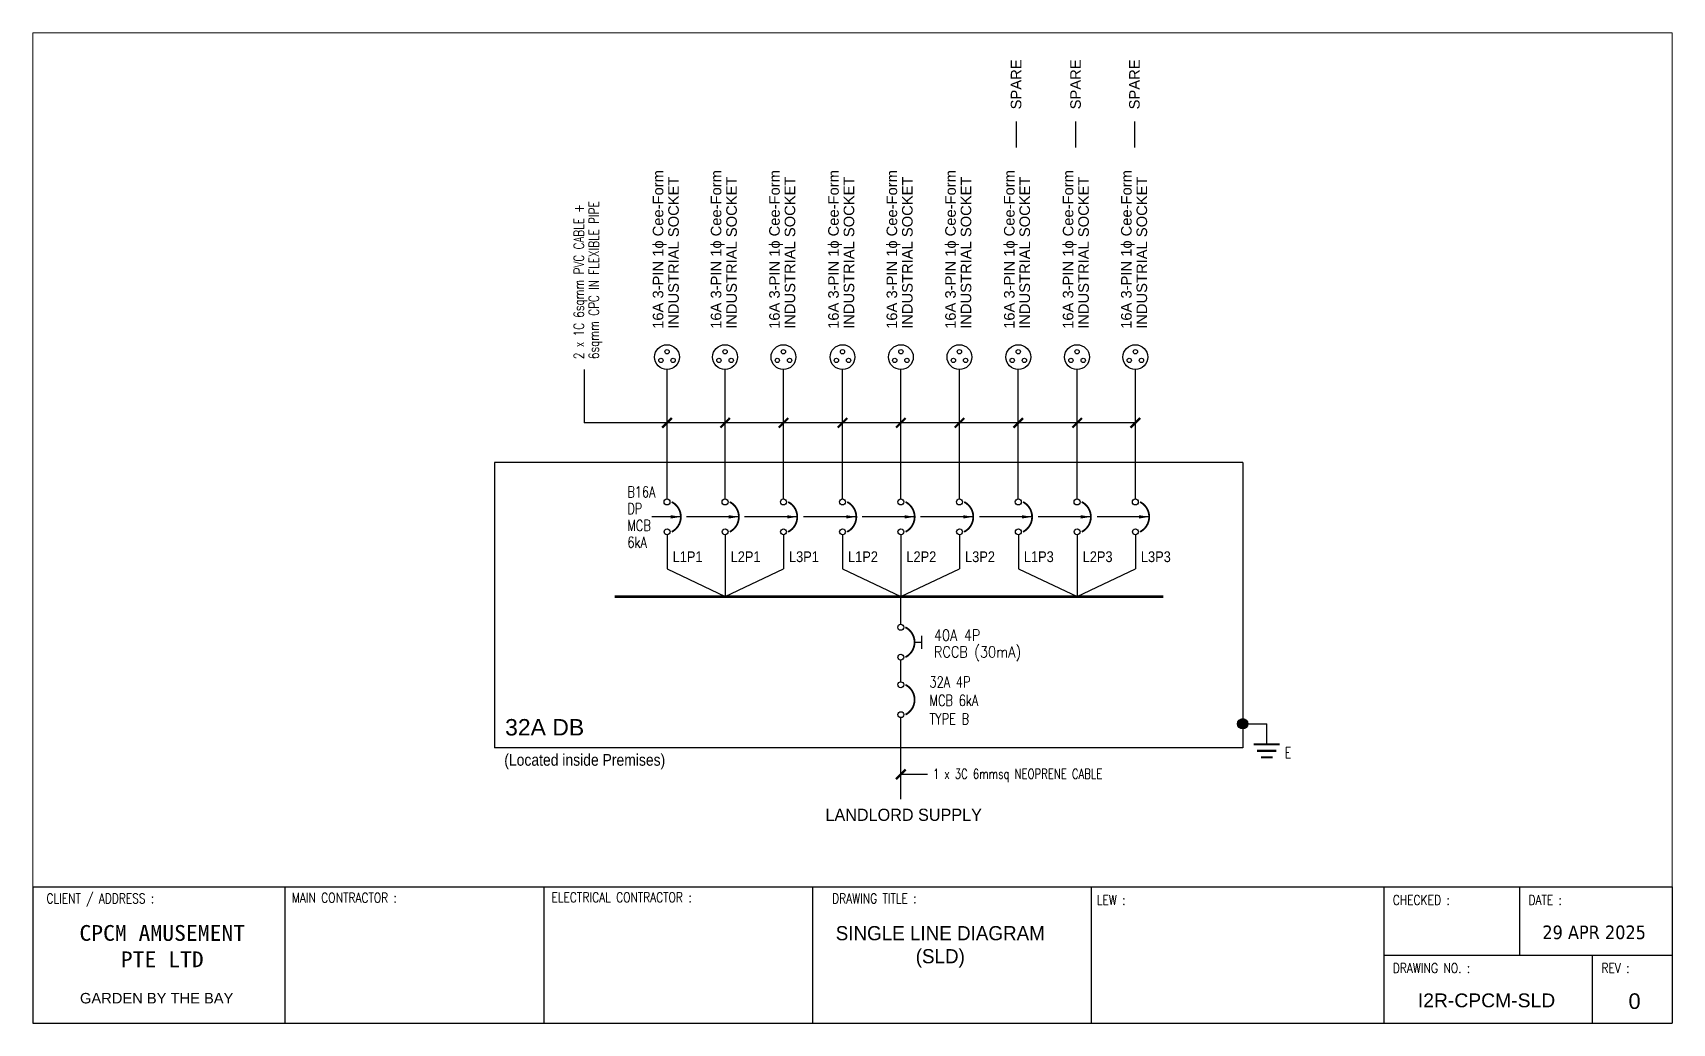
# Paper-space layout 'SLD' of a CAD drawing. Header units: millimetres. Extents: x 1 to 278, y 1 to 168.
# The model-space entities are those that its viewports show. They can reach past a viewport. Long polylines and large blocks are cut down to what shows.
import ezdxf
from ezdxf.lldxf.tags import DXFTag

# ---------------------------------------------------------------- set-up
doc = ezdxf.new("R2010")
doc.units = ezdxf.units.MM
for name, color, linetype in [('E-SLD-DB-TXT', 3, 'Continuous'), ('E-SLD-FRAME', 8, 'Continuous'), ('E-SLD-LEGENDF', 2, 'Continuous'), ('SLD', 2, 'Continuous'), ('SLD-LINE', 7, 'Continuous'), ('SLD-TXT', 7, 'Continuous'), ('T&D', 3, 'Continuous'), ('TXT', 7, 'Continuous')]:
    doc.layers.add(name, color=color, linetype=linetype)
doc.styles.add('A', font='arial.ttf')
doc.styles.add('ARIAL', font='arial.ttf', dxfattribs={"width": 0.95})
doc.styles.add('SIMPLEX', font='simplex.shx', dxfattribs={"width": 0.75})
doc.styles.add('SLD-TXT', font='romans.shx', dxfattribs={"width": 0.75})
doc.styles.get("Standard").update_dxf_attribs({"font": 'arial.ttf'})
doc.styles.add('TAHOMA', font='tahoma.ttf', dxfattribs={"width": 0.9})
tags = doc.linetypes.add('CENTER', pattern=[2, 1.25, -0.25, 0.25, -0.25]).pattern_tags.tags
tags[10:11] = [DXFTag(74, 4), DXFTag(75, 0), DXFTag(340, '0'), DXFTag(46, 1.0), DXFTag(50, 0.0), DXFTag(44, 0.0), DXFTag(45, 0.0)]
tags[8:9] = [DXFTag(74, 4), DXFTag(75, 0), DXFTag(340, '0'), DXFTag(46, 1.0), DXFTag(50, 0.0), DXFTag(44, 0.0), DXFTag(45, 0.0)]
tags[6:7] = [DXFTag(74, 4), DXFTag(75, 0), DXFTag(340, '0'), DXFTag(46, 1.0), DXFTag(50, 0.0), DXFTag(44, 0.0), DXFTag(45, 0.0)]
tags[4:5] = [DXFTag(74, 4), DXFTag(75, 0), DXFTag(340, '0'), DXFTag(46, 1.0), DXFTag(50, 0.0), DXFTag(44, 0.0), DXFTag(45, 0.0)]
doc.dimstyles.new('1-100', dxfattribs={"dimtxt": 100, "dimasz": 100, "dimexe": 25, "dimexo": 10, "dimgap": 25, "dimtad": 1, "dimdec": 0, "dimzin": 0, "dimdsep": 46, "dimtxsty": 'SIMPLEX', "dimcen": 0, "dimclrd": 7, "dimclre": 7, "dimclrt": 7, "dimadec": 0, "dimazin": 0, "dimtfac": 1, "dimtdec": 0, "dimtofl": 0, "dimtmove": 1, "dimatfit": 0, "dimfxl": 1, "dimtolj": 1, "dimtzin": 0, "dimarcsym": 2})

# ---------------------------------------------------------------- blocks, each defined once
blk = doc.blocks.new('MCCB')
at = {"color": 3}
for centre in [(-1, 548), (0, 49)]:
    blk.add_circle(centre, 49.5, dxfattribs=at)
at = {"layer": 'E-SLD-LEGENDF', "const_width": 30}
blk.add_lwpolyline([(77, 49, 0.611384), (77, 548)], format="xyb", dxfattribs=at)
blk = doc.blocks.new('RCCB')
at = {"color": 3}
for centre in [(-1, 548), (0, 49)]:
    blk.add_circle(centre, 49.5, dxfattribs=at)
at = {"layer": 'E-SLD-LEGENDF', "linetype": 'ByBlock'}
blk.add_line((230, 299), (350, 299), dxfattribs=at)
at = {"layer": 'E-SLD-LEGENDF'}
blk.add_line((350, 190), (350, 408), dxfattribs=at)
at = {"layer": 'E-SLD-LEGENDF', "const_width": 30}
blk.add_lwpolyline([(77, 49, 0.611384), (77, 548)], format="xyb", dxfattribs=at)
blk = doc.blocks.new('3P SOCKET')
at = {"color": 4}
blk.add_circle((0, 294), 294, dxfattribs=at)
at = {"layer": 'T&D', "color": 2}
for centre in [(0, 423), (-145, 217), (145, 217)]:
    blk.add_circle(centre, 51.2, dxfattribs=at)

msp = doc.modelspace()

# ---------------------------------------------------------------- hatches: boundary and pattern name
at = {"layer": 'E-SLD-LEGENDF'}
h = msp.add_hatch(color=256, dxfattribs=at)
h.dxf.hatch_style = 1
edge = h.paths.add_edge_path()
edge.add_arc((19372, 3292), 109, 0, 360)

# ---------------------------------------------------------------- linework, layer by layer
for p, q in [((14548, 15581), (14548, 16136)), ((15816, 15581), (15816, 16136)), ((17071, 15581), (17071, 16136)), ((7100, 6596), (8339, 6004)), ((8339, 6004), (9582, 6596)), ((10841, 6596), (12082, 6004)), ((12082, 6004), (13335, 6596)), ((14589, 6596), (15846, 6004)), ((15846, 6004), (17085, 6596))]:
    msp.add_line(p, q)
at = {"layer": 'E-SLD-FRAME', "color": 7, "linetype": 'CENTER', "ltscale": 1.5}
for p, q in [((19372, 8866), (3421, 8866)), ((3421, 8866), (3421, 2778)), ((19372, 8866), (19372, 2778)), ((19372, 2778), (3421, 2778))]:
    msp.add_line(p, q, dxfattribs=at)
at = {"layer": 'E-SLD-LEGENDF'}
for p in [(19372, 3292), (19885, 2853)]:
    msp.add_line(p, (19885, 3292), dxfattribs=at)
at = {"layer": 'E-SLD-LEGENDF', "color": 3}
for points, const_width in [([(19608, 2853), (20161, 2853)], 46.2), ([(19677, 2714), (20092, 2714)], 46.2), ([(19760, 2576), (20009, 2576)], 41.5)]:
    msp.add_lwpolyline(points, dxfattribs=dict(at, const_width=const_width))
at = {"layer": 'E-SLD-LEGENDF'}
msp.add_circle((19372, 3292), 109, dxfattribs=at)
at = {"layer": 'SLD', "color": 7}
for p in [(5333, 10846), (17084, 9709)]:
    msp.add_line(p, (5333, 9709), dxfattribs=at)
at = {"layer": 'SLD', "const_width": 56.8}
msp.add_lwpolyline([(5980, 6004), (17679, 6004)], dxfattribs=at)
at = {"layer": 'SLD-LINE', "linetype": 'ByBlock'}
for p, q in [((7099, 8086), (7099, 10846)), ((8336, 8086), (8336, 10846)), ((9581, 8086), (9581, 10846)), ((10840, 8086), (10840, 10846)), ((12084, 8086), (12084, 10846)), ((13334, 8086), (13334, 10846)), ((14588, 8086), (14588, 10846)), ((15841, 8086), (15841, 10846)), ((17084, 8086), (17084, 10846)), ((7100, 7322), (7100, 6596)), ((8337, 7322), (8339, 6004)), ((9582, 7322), (9582, 6596)), ((10841, 7322), (10841, 6596)), ((12085, 7322), (12082, 6004)), ((13335, 7322), (13335, 6596)), ((14589, 7322), (14589, 6596)), ((15842, 7322), (15846, 6004)), ((17085, 7322), (17085, 6596)), ((12082, 5413), (12082, 6004)), ((12083, 4187), (12083, 4649))]:
    msp.add_line(p, q, dxfattribs=at)
at = {"layer": 'SLD-LINE'}
msp.add_line((12084, 1686), (12084, 3423), dxfattribs=at)
at = {"layer": 'SLD-TXT'}
msp.add_line((12653, 2212), (12084, 2212), dxfattribs=at)
at = {"layer": 'SLD-TXT', "const_width": 47.9}
for points in [[(6997, 9607), (7201, 9811)], [(8235, 9607), (8438, 9811)], [(9479, 9607), (9683, 9811)], [(10738, 9607), (10941, 9811)], [(11982, 9607), (12186, 9811)], [(13233, 9607), (13436, 9811)], [(14486, 9607), (14689, 9811)], [(15740, 9607), (15943, 9811)], [(16982, 9607), (17185, 9811)], [(11982, 2110), (12186, 2314)]]:
    msp.add_lwpolyline(points, dxfattribs=at)

# ---------------------------------------------------------------- block references
at = {"layer": 'E-SLD-LEGENDF', "linetype": 'ByBlock', "xscale": 1.277777777777777, "yscale": 1.277777777777777, "zscale": 1.277777777777777}
msp.add_blockref('RCCB', (12083, 4649), dxfattribs=at)
at = {"layer": 'SLD', "xscale": 0.9, "yscale": 0.9, "zscale": 0.9}
for p in [(7099, 10846), (8336, 10846), (9581, 10846), (10840, 10846), (12084, 10846), (13334, 10846), (14588, 10846), (15841, 10846), (17084, 10846)]:
    msp.add_blockref('3P SOCKET', p, dxfattribs=at)
at = {"layer": 'SLD', "lineweight": -3, "xscale": 1.277777777777777, "yscale": 1.277777777777777, "zscale": 1.277777777777777}
for p in [(7100, 7322), (8337, 7322), (9582, 7322), (10841, 7322), (12085, 7322), (13335, 7322), (14589, 7322), (15842, 7322), (17085, 7322), (12084, 3423)]:
    msp.add_blockref('MCCB', p, dxfattribs=at)

# ---------------------------------------------------------------- texts
at = {"color": 30, "linetype": 'ByBlock', "lineweight": 40, "char_height": 225, "width": 8691.07, "attachment_point": 1, "rotation": 90, "line_spacing_factor": 0.87907, "style": 'ARIAL'}
for s, insert in [('{\\W1;\\C7;SPARE}', (14428, 16395)), ('{\\W1;\\C7;SPARE}', (15696, 16395)), ('{\\W1;\\C7;SPARE}', (16951, 16395)), ('{\\W1;\\C7;16A 3-PIN 1ɸ Cee-Form\\PINDUSTRIAL SOCKET }', (6795, 11714)), ('{\\W1;\\C7;16A 3-PIN 1ɸ Cee-Form\\PINDUSTRIAL SOCKET }', (8032, 11714)), ('{\\W1;\\C7;16A 3-PIN 1ɸ Cee-Form\\PINDUSTRIAL SOCKET }', (9277, 11714)), ('{\\W1;\\C7;16A 3-PIN 1ɸ Cee-Form\\PINDUSTRIAL SOCKET }', (10535, 11714)), ('{\\W1;\\C7;16A 3-PIN 1ɸ Cee-Form\\PINDUSTRIAL SOCKET }', (11780, 11714)), ('{\\W1;\\C7;16A 3-PIN 1ɸ Cee-Form\\PINDUSTRIAL SOCKET }', (13030, 11714)), ('{\\W1;\\C7;16A 3-PIN 1ɸ Cee-Form\\PINDUSTRIAL SOCKET }', (14283, 11714)), ('{\\W1;\\C7;16A 3-PIN 1ɸ Cee-Form\\PINDUSTRIAL SOCKET }', (15537, 11714)), ('{\\W1;\\C7;16A 3-PIN 1ɸ Cee-Form\\PINDUSTRIAL SOCKET }', (16779, 11714))]:
    msp.add_mtext(s, dxfattribs=dict(at, insert=insert))
at = {"insert": (10476, 1480), "char_height": 260, "width": 6189.25, "attachment_point": 1}
msp.add_mtext('{\\W0.95;LANDLORD SUPPLY}', dxfattribs=at)
at = {"layer": 'E-SLD-DB-TXT', "style": 'A'}
msp.add_text('32A DB', height=350, dxfattribs=at).set_placement((3647, 3042))
at = {"layer": 'E-SLD-DB-TXT', "color": 2, "style": 'A', "width": 0.85}
msp.add_text('(Located inside Premises)', height=250, dxfattribs=at).set_placement((3629, 2396))
at = {"layer": 'SLD-TXT', "style": 'ARIAL', "width": 0.85}
for s, p in [('L1P1', (7218, 6739)), ('L2P1', (8455, 6739)), ('L3P1', (9699, 6739)), ('L1P2', (10958, 6739)), ('L2P2', (12202, 6739)), ('L3P2', (13453, 6739)), ('L1P3', (14706, 6739)), ('L2P3', (15960, 6739)), ('L3P3', (17202, 6739))]:
    msp.add_text(s, height=230, dxfattribs=at).set_placement(p)
at = {"layer": 'SLD-TXT', "insert": (5109, 11069), "char_height": 217.7, "width": 7567.8, "attachment_point": 1, "rotation": 90, "line_spacing_factor": 0.880435, "style": 'SLD-TXT'}
msp.add_mtext('2 x 1C 6sqmm PVC CABLE + \\P6sqmm CPC IN FLEXIBLE PIPE', dxfattribs=at)
at = {"layer": 'SLD-TXT', "width": 2989.98, "attachment_point": 1, "line_spacing_factor": 0.908108, "style": 'SLD-TXT'}
for s, insert, char_height in [('B16A\\PDP\\PMCB\\P6kA', (6252, 8355), 236.4), ('{\\W0.85;40A 4P \\PRCCB (30mA)}', (12789, 5299), 236.39), ('{\\W0.75;E}', (20265, 2794), 236.4)]:
    msp.add_mtext(s, dxfattribs=dict(at, insert=insert, char_height=char_height))
at = {"layer": 'SLD-TXT', "insert": (12695, 4302), "char_height": 236.4, "width": 2989.98, "attachment_point": 1, "style": 'SLD-TXT'}
msp.add_mtext('32A 4P\\PMCB 6kA\\PTYPE B', dxfattribs=at)
at = {"layer": 'SLD-TXT', "color": 7, "insert": (12768, 2328), "char_height": 210, "width": 8010.96, "attachment_point": 1, "style": 'SLD-TXT'}
msp.add_mtext('1 x 3C 6mmsq NEOPRENE CABLE', dxfattribs=at)

# ---------------------------------------------------------------- leaders
at = {"layer": 'SLD'}
for points in [[(7394, 7704), (6775, 7705)], [(8631, 7704), (7513, 7705)], [(9876, 7704), (8747, 7705)], [(11134, 7704), (10007, 7705)], [(12379, 7704), (11260, 7705)], [(13629, 7704), (12502, 7705)], [(14882, 7704), (13762, 7705)], [(16136, 7704), (15015, 7705)], [(17378, 7704), (16268, 7705)]]:
    msp.add_leader(points, dimstyle='1-100', override={"dimasz": 215}, dxfattribs=at)

psp = doc.layouts.new('SLD')

# ---------------------------------------------------------------- linework, layer by layer
at = {"color": 7}
for p, q in [((0.55, 23.76), (277.86, 23.76)), ((0.55, 23.76), (0.55, 0.69)), ((43.2, 23.76), (43.2, 0.69)), ((87.01, 23.76), (87.01, 0.69)), ((132.43, 23.76), (132.43, 0.69)), ((179.56, 23.76), (179.56, 0.69)), ((229.06, 23.76), (229.06, 0.69)), ((252.01, 23.76), (252.01, 12.23)), ((277.86, 23.76), (277.86, 0.69)), ((264.33, 12.23), (264.33, 0.69)), ((0.55, 0.69), (277.86, 0.69))]:
    psp.add_line(p, q, dxfattribs=at)
at = {"layer": 'TXT', "color": 7}
psp.add_line((229.06, 12.23), (277.86, 12.23), dxfattribs=at)

# ---------------------------------------------------------------- texts
at = {"color": 7, "insert": (8.53, 5.82), "char_height": 1.7782, "attachment_point": 1}
psp.add_mtext_dynamic_manual_height_columns('GARDEN BY THE BAY', width=29.6546, gutter_width=8.89, heights=[0], dxfattribs=at)
at = {"layer": 'TXT', "color": 7, "style": 'SIMPLEX', "width": 0.8}
for s, height, p in [('CLIENT / ADDRESS :', 1.6479, (2.85, 20.98)), ('MAIN CONTRACTOR :', 1.65, (44.37, 21.1)), ('ELECTRICAL CONTRACTOR :', 1.65, (88.3, 21.18)), ('DRAWING TITLE :', 1.6479, (135.74, 20.98)), ('LEW :', 1.648, (180.55, 20.73)), ('CHECKED :', 1.648, (230.62, 20.73)), ('DATE :', 1.648, (253.57, 20.73)), ('DRAWING NO. :', 1.6479, (230.62, 9.2)), ('REV :', 1.648, (265.88, 9.2))]:
    psp.add_text(s, height=height, dxfattribs=at).set_placement(p)
at = {"layer": 'TXT', "color": 7}
for s, height, style, p in [('29 APR 2025', 2.307, 'TAHOMA', (255.9, 14.92)), ('I2R-CPCM-SLD', 2.3386, 'ARIAL', (234.84, 3.39)), ('0', 2.64, 'ARIAL', (270.47, 3.11))]:
    psp.add_text(s, height=height, dxfattribs=dict(at, style=style)).set_placement(p)
at = {"layer": 'TXT', "color": 7, "insert": (6.59, 17.31), "char_height": 2.6761, "width": 31.7105, "attachment_point": 1, "style": 'ARIAL'}
psp.add_mtext('\\pxqc;{\\fSimSun|b0|i0|c0|p2;\\W1.1;CPCM AMUSEMENT PTE LTD}', dxfattribs=at)
at = {"layer": 'TXT', "color": 7, "insert": (129.74, 17.13), "char_height": 2.3987, "width": 48.6279, "attachment_point": 1, "line_spacing_factor": 0.975, "style": 'ARIAL'}
psp.add_mtext('\\pxqc;SINGLE LINE DIAGRAM\\P(SLD)', dxfattribs=at)

# ---------------------------------------------------------------- viewports
at = {"layer": '0'}
psp.add_viewport(center=(139.21, 96.03), size=(277.32, 144.5272), view_center_point=(11053.68, 8920.82), view_height=18216.0639, dxfattribs=at)

doc.saveas('drawing.dxf')
